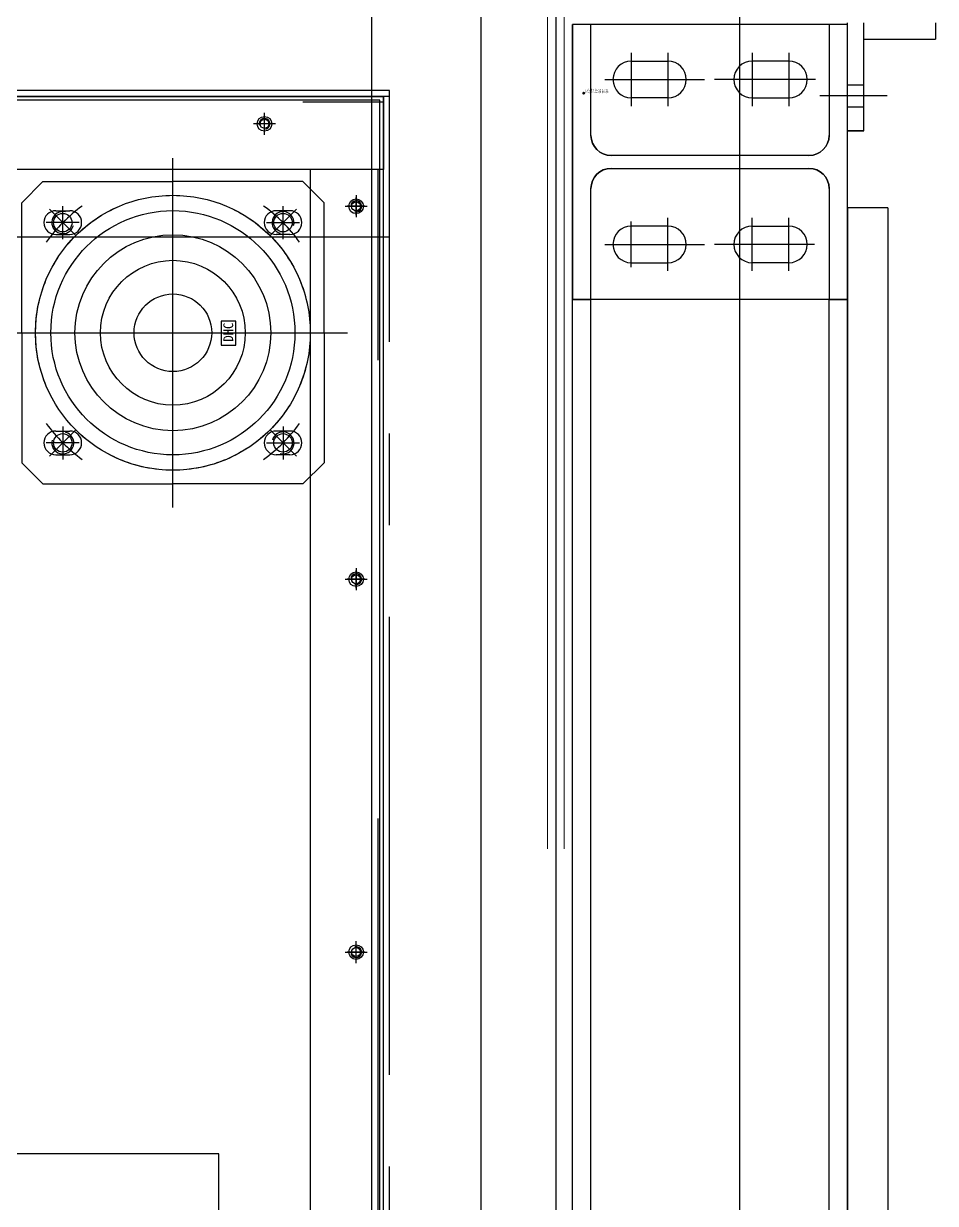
# Model space of a CAD drawing. Header units: millimetres. Extents: x 10462777 to 22643323, y 453826 to 1389191.
# Drawn here: x 11328447 to 11328945, y 601191 to 601835 of the extents above; entities that cross this region are included whole.
import ezdxf
from ezdxf.enums import TextEntityAlignment as Align

# ---------------------------------------------------------------- set-up
doc = ezdxf.new("R2010")
doc.units = ezdxf.units.MM
doc.header["$LTSCALE"] = 200
doc.header["$MEASUREMENT"] = 0
doc.linetypes.add('CENTER', pattern=[2, 1.25, -0.25, 0.25, -0.25])
doc.linetypes.add('HIDDEN', pattern=[3.75, 2.5, -1.25])
doc.layers.get('0').update_dxf_attribs({"linetype": 'CONTINUOUS'})
for name, color, linetype in [('1 Center', 1, 'CENTER'), ('3 Hidden', 3, 'HIDDEN'), ('7', 7, 'CONTINUOUS'), ('BOM', 6, 'CONTINUOUS'), ('C', 1, 'CENTER'), ('CENTER', 1, 'CONTINUOUS'), ('THIN', 3, 'CONTINUOUS')]:
    doc.layers.add(name, color=color, linetype=linetype)
doc.layers.add('AM_3', color=6, linetype='HIDDEN', lineweight=15)
doc.styles.get("Standard").update_dxf_attribs({"font": 'SYMBOL'})

# ---------------------------------------------------------------- blocks, each defined once
blk = doc.blocks.new('A$C589C101D')
at = {"layer": '7', "color": 3}
for p, q in [((1767.5, 1251), (304.5, 1251)), ((1767.5, 1050), (103.5, 1050))]:
    blk.add_line(p, q, dxfattribs=at)
at = {"layer": 'AM_3', "color": 7, "linetype": 'HIDDEN'}
for p, q in [((1767.5, 1155), (208.5, 1155)), ((1767.5, 1146), (199.5, 1146))]:
    blk.add_line(p, q, dxfattribs=at)
at = {"layer": 'CENTER'}
blk.add_line((304, 1150.5), (1977, 1150.5), dxfattribs=at)
blk = doc.blocks.new('A$C58A3008E')
at = {"layer": 'C', "color": 4, "ltscale": 2.2}
for p, q in [((65, -270), (65, -157)), ((-65, -270), (65, -270))]:
    blk.add_line(p, q, dxfattribs=at)
blk = doc.blocks.new('A$C4DD64780')
at = {"color": 6}
for p, q in [((-82.5, -24.33), (-70.95, -12.78)), ((0, -12.78), (-70.95, -12.78)), ((0, -12.78), (70.95, -12.78)), ((82.5, -24.33), (70.95, -12.78)), ((-82.5, -24.33), (-82.5, -95.28)), ((82.5, -24.33), (82.5, -95.28)), ((-66.59, -31.38), (-66.59, -38.98)), ((-53.62, -31.38), (-53.62, -38.98)), ((53.62, -31.38), (53.62, -38.98)), ((66.59, -31.38), (66.59, -38.98)), ((-82.5, -166.23), (-82.5, -95.28)), ((82.5, -166.23), (82.5, -95.28)), ((-66.59, -159.19), (-66.59, -151.59)), ((-53.62, -159.19), (-53.62, -151.59)), ((53.62, -159.19), (53.62, -151.59)), ((66.59, -159.19), (66.59, -151.59)), ((-82.5, -166.23), (-70.95, -177.78)), ((82.5, -166.23), (70.95, -177.78)), ((0, -177.78), (-70.95, -177.78)), ((0, -177.78), (70.95, -177.78))]:
    blk.add_line(p, q, dxfattribs=at)
at = {"color": 6, "ltscale": 6}
for p, q in [((-52.83, -42.45), (-67.38, -27.91)), ((52.83, -42.45), (67.38, -27.91)), ((-52.83, -148.12), (-67.38, -162.66)), ((52.83, -148.12), (67.38, -162.66))]:
    blk.add_line(p, q, dxfattribs=at)
at = {"color": 6}
blk.add_lwpolyline([(-6.69, -129.61), (6.33, -129.61), (6.33, -121.67), (-6.69, -121.67)], close=True, dxfattribs=at)
for radius in [66.62, 53.44, 39.53, 21.17]:
    blk.add_circle((0, -95.28), radius, dxfattribs=at)
for centre, start, end in [((-60.1, -31.38), 0, 180), ((60.1, -31.38), 0, 180), ((-60.1, -38.98), 180, 0), ((60.1, -38.98), 180, 0), ((-60.1, -151.59), 0, 180), ((60.1, -151.59), 0, 180), ((-60.1, -159.19), 180, 0), ((60.1, -159.19), 180, 0)]:
    blk.add_arc(centre, 6.48, start, end, dxfattribs=at)
at = {"color": 6, "ltscale": 6}
for start, end in [(125.60243, 144.39757), (35.60243, 54.39757), (215.60243, 234.39757), (305.60243, 324.39757)]:
    blk.add_arc((0, -95.28), 85, start, end, dxfattribs=at)
at = {"layer": '1 Center', "color": 6, "linetype": 'CENTER', "ltscale": 6}
for p, q in [((0, 0), (0, -190.57)), ((-95.28, -95.28), (95.28, -95.28))]:
    blk.add_line(p, q, dxfattribs=at)
at = {"color": 6, "insert": (-4.88, -122.82), "char_height": 5.3625, "width": 50.3108, "attachment_point": 1}
blk.add_mtext('\\f굴림체|b0|i0|c129|p49;DHC', dxfattribs=at)
blk = doc.blocks.new('A$C5FEA5793')
at = {"color": 6}
for p, q in [((947.6, -400), (947.6, 390)), ((17.6, -400), (947.6, -400))]:
    blk.add_line(p, q, dxfattribs=at)
for centre, radius in [((820.6, -287), 75), ((934.6, -337), 4), ((482.6, -387), 4), ((686.1, -387), 4), ((889.6, -387), 4)]:
    blk.add_circle(centre, radius, dxfattribs=at)
for centre in [(760.49, -226.9), (880.7, -226.9), (760.49, -347.11), (880.7, -347.11)]:
    blk.add_circle(centre, 5.05)
at = {"layer": 'CENTER'}
for p, q in [((760.49, -235.9), (760.49, -217.9)), ((880.7, -235.9), (880.7, -217.9)), ((769.49, -226.9), (751.49, -226.9)), ((871.7, -226.9), (889.7, -226.9)), ((934.6, -341.8), (934.6, -332.2)), ((760.49, -338.11), (760.49, -356.11)), ((880.7, -338.11), (880.7, -356.11)), ((929.8, -337), (939.4, -337)), ((769.49, -347.11), (751.49, -347.11)), ((871.7, -347.11), (889.7, -347.11)), ((482.6, -391.8), (482.6, -382.2)), ((686.1, -391.8), (686.1, -382.2)), ((889.6, -391.8), (889.6, -382.2)), ((477.8, -387), (487.4, -387)), ((681.3, -387), (690.9, -387)), ((884.8, -387), (894.4, -387))]:
    blk.add_line(p, q, dxfattribs=at)
at = {"layer": 'THIN'}
for centre, start, end in [((760.49, -226.9), 75, 345), ((880.7, -226.9), 345, 255), ((880.7, -347.11), 255, 165), ((760.49, -347.11), 165, 75)]:
    blk.add_arc(centre, 6, start, end, dxfattribs=at)
blk = doc.blocks.new('A$C1C00764F')
for points in [[(427, -1088.77), (427, -294.77), (467, -294.77), (467, -1088.77)], [(427, -1048.77), (-427, -1048.77), (-427, -1088.77), (427, -1088.77)]]:
    blk.add_lwpolyline(points, close=True)
for centre in [(452, -1023.77), (452, -1023.77), (0, -1073.77), (203.5, -1073.77), (407, -1073.77)]:
    blk.add_circle(centre, 2.46)
at = {"layer": '3 Hidden'}
for p, q in [((464, -294.77), (464, -1088.77)), ((-427, -1085.77), (427, -1085.77))]:
    blk.add_line(p, q, dxfattribs=at)
at = {"layer": 'CENTER'}
for p, q in [((452, -1029.77), (452, -1017.77)), ((452, -1029.77), (452, -1017.77)), ((446, -1023.77), (458, -1023.77)), ((446, -1023.77), (458, -1023.77)), ((0, -1067.77), (0, -1079.77)), ((203.5, -1067.77), (203.5, -1079.77)), ((407, -1067.77), (407, -1079.77)), ((-6, -1073.77), (6, -1073.77)), ((209.5, -1073.77), (197.5, -1073.77)), ((413, -1073.77), (401, -1073.77))]:
    blk.add_line(p, q, dxfattribs=at)
at = {"layer": 'THIN'}
for centre, start, end in [((452, -1023.77), 195, 105), ((452, -1023.77), 195, 105), ((0, -1073.77), 105, 15), ((203.5, -1073.77), 165, 75), ((407, -1073.77), 165, 75)]:
    blk.add_arc(centre, 3, start, end, dxfattribs=at)
blk = doc.blocks.new('A$C6E2B117E')
at = {"color": 73}
for p, q in [((390.2, -1507.87), (390.2, -707.47)), ((467, -1507.87), (467, -707.47)), ((470.2, -1507.87), (470.2, -707.47)), ((390.2, -1507.87), (470.2, -1507.87))]:
    blk.add_line(p, q, dxfattribs=at)
blk = doc.blocks.new('A$C2F8A48B9')
at = {"color": 73}
for p, q in [((0, 0), (0, 800.4)), ((-934, 3.2), (0, 3.2)), ((-934, 0), (0, 0))]:
    blk.add_line(p, q, dxfattribs=at)
blk = doc.blocks.new('A$C259362EE')
for name, p in [('A$C6E2B117E', (0, 1107.67)), ('A$C2F8A48B9', (467, -400.2))]:
    blk.add_blockref(name, p)
blk = doc.blocks.new('MCLBM1')
at = {"layer": 'BOM', "color": 0}
blk.add_circle((0, 0), 0.5, dxfattribs=at)
at = {"flags": 10}
blk.add_attdef('BM', text='', height=0.5, dxfattribs=at).set_placement((0, 0), align=Align.MIDDLE)
at = {"flags": 9}
for tag, p in [('WEIGHT', (0, -6)), ('SPEC', (0, -3)), ('NAME', (0, -1)), ('ENAME', (0, -2)), ('MATERIAL', (0, -4)), ('REMARK', (0, -5)), ('USER1', (0, -8)), ('USER2', (0, -9)), ('USER3', (0, -10)), ('USER4', (0, -11)), ('USER5', (0, -12)), ('USER6', (0, -13)), ('PRICE', (0, -7))]:
    blk.add_attdef(tag, p, '', height=0.5, dxfattribs=at)

msp = doc.modelspace()

# ---------------------------------------------------------------- linework, layer by layer
at = {"color": 191}
msp.add_line((11328697.00414, 600854.63806), (11328697.00414, 602284.63806), dxfattribs=at)
for p, q in [((11328747.00402, 601684.63901), (11328747.00402, 601834.63901)), ((11328747.00402, 601684.63901), (11328747.00402, 601834.63901)), ((11328757.00414, 601834.63806), (11328747.00414, 601834.63806)), ((11328747.00414, 601834.63806), (11328747.00414, 601759.63806)), ((11328757.00414, 601774.13806), (11328757.00414, 601834.63806)), ((11328887.00402, 601834.63806), (11328847.56746, 601834.6385)), ((11328897.00414, 601834.63806), (11328887.00414, 601834.63806)), ((11328887.00414, 601834.63806), (11328887.00414, 601774.13806)), ((11328897.00386, 601776.63914), (11328897.00386, 601835.63914)), ((11328897.00414, 601759.63806), (11328897.00414, 601834.63806)), ((11328906.00386, 601776.63914), (11328906.00386, 601835.63914)), ((11328945.00386, 601835.63914), (11328945.00386, 601826.63914)), ((11328906.00386, 601826.63914), (11328945.00386, 601826.63914)), ((11328906.00386, 601776.63914), (11328897.00386, 601776.63914)), ((11328906.00386, 601776.63914), (11328897.00386, 601776.63914)), ((11328876.00414, 601763.13806), (11328768.00414, 601763.13806)), ((11328747.00414, 601759.63806), (11328747.00414, 601684.63806)), ((11328768.00414, 601756.13806), (11328876.00414, 601756.13806)), ((11328897.00414, 601684.63806), (11328897.00414, 601759.63806)), ((11328757.00414, 601684.63806), (11328757.00414, 601745.13806)), ((11328887.00414, 601745.13806), (11328887.00414, 601684.63806)), ((11328747.00414, 601684.63806), (11328757.00414, 601684.63806)), ((11328887.00414, 601684.63806), (11328897.00414, 601684.63806))]:
    msp.add_line(p, q)
at = {"color": 3}
for p, q in [((11328897.00402, 601834.6385), (11328747.00402, 601834.6385)), ((11328897.00402, 601684.63901), (11328747.00402, 601684.63901)), ((11328747.00414, 600854.63806), (11328747.00414, 601684.63806)), ((11328757.00422, 601004.63853), (11328757.00422, 601684.63853)), ((11328887.00394, 601004.63853), (11328887.00394, 601684.63853)), ((11328897.00414, 600854.63806), (11328897.00402, 601684.63901))]:
    msp.add_line(p, q, dxfattribs=at)
at = {"color": 4}
for p, q in [((11328779.0039, 601814.63806), (11328799.0039, 601814.63806)), ((11328865.00447, 601814.63805), (11328845.00447, 601814.63805)), ((11328799.0039, 601794.63806), (11328779.0039, 601794.63806)), ((11328845.00447, 601794.63805), (11328865.00447, 601794.63805)), ((11328799.00434, 601724.63681), (11328779.00434, 601724.63655)), ((11328845.00402, 601724.6368), (11328865.00402, 601724.63655)), ((11328779.0046, 601704.63655), (11328799.0046, 601704.63681)), ((11328865.00377, 601704.63655), (11328845.00377, 601704.6368))]:
    msp.add_line(p, q, dxfattribs=at)
at = {"color": 241}
for p, q in [((11328897.00414, 601734.63806), (11328897.00414, 600734.63806)), ((11328919.00414, 601734.63806), (11328897.00414, 601734.63806)), ((11328919.00414, 601734.63806), (11328919.00414, 600734.63806))]:
    msp.add_line(p, q, dxfattribs=at)
for points in [[(11328897.00402, 601759.63901), (11328897.00402, 601834.63901), (11328887.00402, 601834.63901), (11328887.00402, 601774.13901, -0.414213562), (11328876.00402, 601763.13901), (11328768.00402, 601763.13901, -0.414213562), (11328757.00402, 601774.13901), (11328757.00402, 601834.63901), (11328747.00402, 601834.63901), (11328747.00402, 601759.63901)], [(11328747.00402, 601759.63901), (11328747.00402, 601684.63901), (11328757.00402, 601684.63901), (11328757.00402, 601745.13901, -0.414213562), (11328768.00402, 601756.13901), (11328876.00402, 601756.13901, -0.414213562), (11328887.00402, 601745.13901), (11328887.00402, 601684.63901), (11328897.00402, 601684.63901), (11328897.00402, 601759.63901)]]:
    msp.add_lwpolyline(points, format="xyb")
msp.add_lwpolyline([(11328897.00386, 601776.63914), (11328897.00386, 601776.63914), (11328906.00386, 601776.63914), (11328906.00386, 601776.63914)], close=True)
at = {"color": 4}
for centre, start, end in [((11328779.0039, 601804.63806), 90, 270), ((11328799.0039, 601804.63806), 270, 90), ((11328845.00447, 601804.63805), 90, 270), ((11328865.00447, 601804.63805), 270, 90), ((11328779.00447, 601714.63655), 90.00073264, 270.00073264), ((11328799.00447, 601714.63681), 270.00073264, 90.00073264), ((11328845.0039, 601714.6368), 89.99926736, 269.99926736), ((11328865.0039, 601714.63655), 269.99926736, 89.99926736)]:
    msp.add_arc(centre, 10, start, end, dxfattribs=at)
for centre, start, end in [((11328768.00414, 601774.13806), 180, 270), ((11328876.00414, 601774.13806), 270, 0), ((11328768.00414, 601745.13806), 90, 180), ((11328876.00414, 601745.13806), 0, 90)]:
    msp.add_arc(centre, 11, start, end)
at = {"layer": '3 Hidden', "color": 7, "linetype": 'HIDDEN'}
for p, q in [((11328897.00386, 601801.63914), (11328906.00386, 601801.63914)), ((11328897.00386, 601789.63914), (11328906.00386, 601789.63914))]:
    msp.add_line(p, q, dxfattribs=at)
at = {"layer": '3 Hidden', "color": 6}
msp.add_circle((11328528.80594, 601666.43689), 75, dxfattribs=at)
at = {"layer": 'BOM', "color": 0}
msp.add_circle((11328753.00414, 601797.13806), 0.5, dxfattribs=at)
at = {"layer": 'CENTER', "ltscale": 0.5}
for p, q in [((11328779.0039, 601819.13806), (11328779.0039, 601790.13806)), ((11328779.0039, 601817.13806), (11328779.0039, 601792.13806)), ((11328799.0039, 601819.13806), (11328799.0039, 601790.13806)), ((11328845.00447, 601819.13805), (11328845.00447, 601790.13805)), ((11328865.00447, 601819.13805), (11328865.00447, 601790.13805)), ((11328865.00447, 601817.13805), (11328865.00447, 601792.13805)), ((11328764.5039, 601804.63806), (11328793.5039, 601804.63806)), ((11328766.5039, 601804.63806), (11328791.5039, 601804.63806)), ((11328774.5039, 601804.63806), (11328803.5039, 601804.63806)), ((11328776.5039, 601804.63806), (11328801.5039, 601804.63806)), ((11328790.0039, 601804.63806), (11328819.0039, 601804.63806)), ((11328792.0039, 601804.63806), (11328817.0039, 601804.63806)), ((11328853.50402, 601804.63806), (11328824.50402, 601804.63806)), ((11328851.50402, 601804.63806), (11328826.50402, 601804.63806)), ((11328869.50447, 601804.63805), (11328840.50447, 601804.63805)), ((11328867.50447, 601804.63805), (11328842.50447, 601804.63805)), ((11328879.50447, 601804.63805), (11328850.50447, 601804.63805)), ((11328877.50447, 601804.63805), (11328852.50447, 601804.63805)), ((11328779.00463, 601702.13655), (11328779.00431, 601727.13655)), ((11328799.00466, 601700.13681), (11328799.00429, 601729.13681)), ((11328845.00371, 601700.1368), (11328845.00408, 601729.1368)), ((11328865.00371, 601700.13655), (11328865.00408, 601729.13655)), ((11328865.00374, 601702.13655), (11328865.00406, 601727.13655)), ((11328764.50447, 601714.63637), (11328793.50447, 601714.63674)), ((11328766.50447, 601714.63639), (11328791.50447, 601714.63671)), ((11328774.50447, 601714.6365), (11328803.50447, 601714.63687)), ((11328776.50447, 601714.63652), (11328801.50447, 601714.63684)), ((11328790.00447, 601714.63669), (11328819.00447, 601714.63706)), ((11328792.00447, 601714.63672), (11328817.00447, 601714.63704)), ((11328853.50344, 601714.63669), (11328824.50344, 601714.63706)), ((11328851.50344, 601714.63672), (11328826.50344, 601714.63704)), ((11328869.5039, 601714.63649), (11328840.5039, 601714.63686)), ((11328867.5039, 601714.63651), (11328842.5039, 601714.63683)), ((11328879.00344, 601714.63637), (11328850.00344, 601714.63674)), ((11328877.5039, 601714.63639), (11328852.5039, 601714.63671))]:
    msp.add_line(p, q, dxfattribs=at)
at = {"layer": 'CENTER'}
for p, q in [((11328747.00451, 601796.63853), (11328747.00451, 601812.63853)), ((11328918.68402, 601795.63914), (11328881.98952, 601795.63914)), ((11328747.00439, 601706.63854), (11328747.00439, 601722.63854))]:
    msp.add_line(p, q, dxfattribs=at)

# ---------------------------------------------------------------- block references
at = {"extrusion": (0, 0, -1), "xscale": -1, "zscale": -1, "rotation": 270.0000000000001}
for name, p in [('A$C1C00764F', (-11327555.03236, 601328.4387)), ('A$C5FEA5793', (-11328241.80414, 600845.83957)), ('A$C4DD64780', (-11328433.52195, 601666.43689)), ('A$C58A3008E', (-11328283.80414, 601153.4387))]:
    msp.add_blockref(name, p, dxfattribs=at)
at = {"layer": '1 Center', "extrusion": (0, 0, -1), "xscale": -1, "zscale": -1, "rotation": 270.0000000000001}
msp.add_blockref('A$C259362EE', (-11328246.80427, 601328.4387), dxfattribs=at)
at = {"layer": '7', "rotation": 270}
msp.add_blockref('A$C589C101D', (11327587.32522, 602402.3684), dxfattribs=at)
at = {"layer": 'BOM', "rotation": 89.99999999999999}
msp.add_blockref('MCLBM1', (11328753.00402, 601797.13901), dxfattribs=at)

# ---------------------------------------------------------------- texts
at = {"text_generation_flag": 4, "flags": 9}
for tag, p in [('MATERIAL', (11328757.00414, 601797.13806)), ('NAME', (11328754.00414, 601797.13806)), ('ENAME', (11328755.00414, 601797.13806)), ('SPEC', (11328756.00414, 601797.13806)), ('REMARK', (11328758.00414, 601797.13806)), ('WEIGHT', (11328759.00414, 601797.13806)), ('PRICE', (11328760.00414, 601797.13806)), ('USER1', (11328761.00414, 601797.13806)), ('USER2', (11328762.00414, 601797.13806)), ('USER3', (11328763.00414, 601797.13806)), ('USER4', (11328764.00414, 601797.13806)), ('USER5', (11328765.00414, 601797.13806)), ('USER6', (11328766.00414, 601797.13806))]:
    msp.add_attdef(tag, p, '', height=0.5, rotation=90, dxfattribs=at)
at = {"text_generation_flag": 4, "flags": 10}
msp.add_attdef('BM', text='BM', height=0.5, rotation=90, dxfattribs=at).set_placement((11328753.00414, 601797.13806), align=Align.MIDDLE)

doc.saveas('drawing.dxf')
